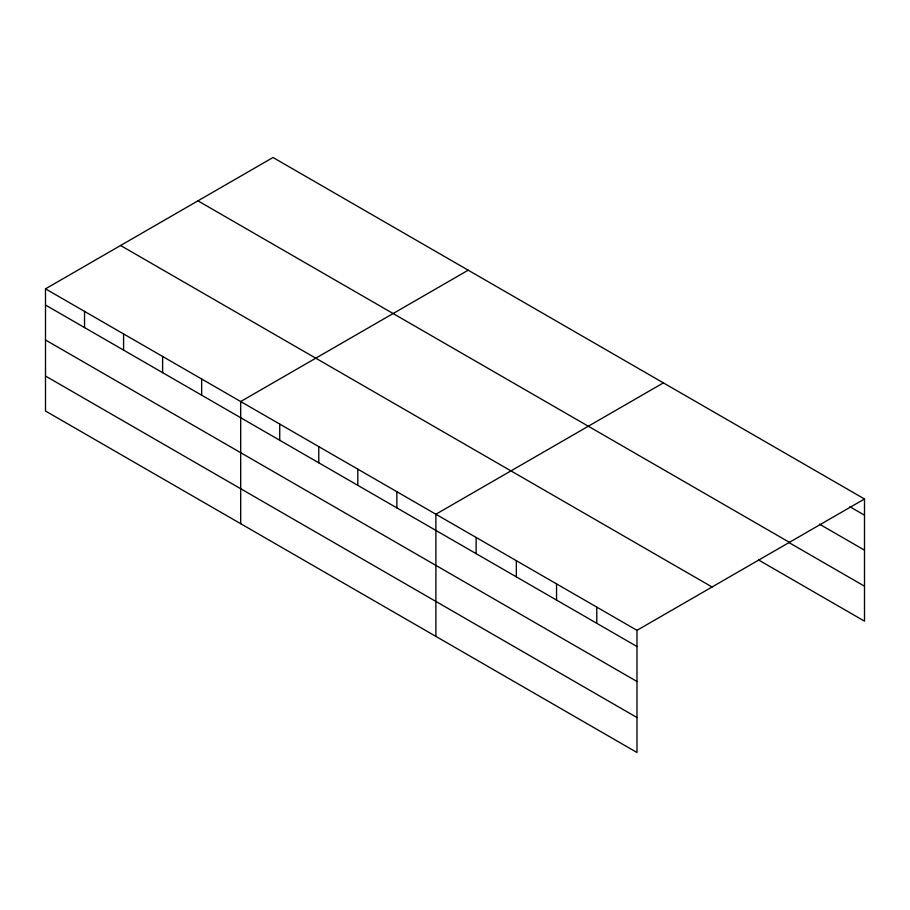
<?xml version="1.0" encoding="UTF-8"?>
<svg xmlns="http://www.w3.org/2000/svg" width="910" height="910" viewBox="0 0 910 910"><rect width="100%" height="100%" fill="white"/><g stroke="black" fill="none" stroke-linecap="round" stroke-linejoin="round"><path stroke-width="1.36" d="M636.989 681.499L636.989 630.334L45.5 288.845L45.5 411.013L636.989 752.502L636.989 681.499L45.5 339.999M758.462 559.934L864.5 621.155L864.5 498.987L273.011 157.498L45.5 288.845M468.195 270.19L240.695 401.537L240.695 523.705M663.39 382.882L435.89 514.23L435.89 636.397M636.989 630.334L864.5 498.987M849.872 506.733L864.5 515.174M819.398 524.115L864.5 550.152M197.925 200.837L789.425 542.337M788.936 542.553L864.5 586.188M120.575 245.495L712.075 586.995M45.5 305.032L636.989 646.521M45.5 376.035L636.989 717.535M596.778 607.118L596.778 623.304M556.556 583.902L556.556 600.077M516.334 560.674L516.334 576.86M476.112 537.457L476.112 553.633M396.851 491.696L396.851 507.871M357.812 469.15L357.812 485.337M318.773 446.617L318.773 462.803M279.734 424.071L279.734 440.258M201.656 379.004L201.656 395.179M162.617 356.458L162.617 372.645M123.578 333.924L123.578 350.111M84.539 311.379L84.539 327.566"/></g></svg>
